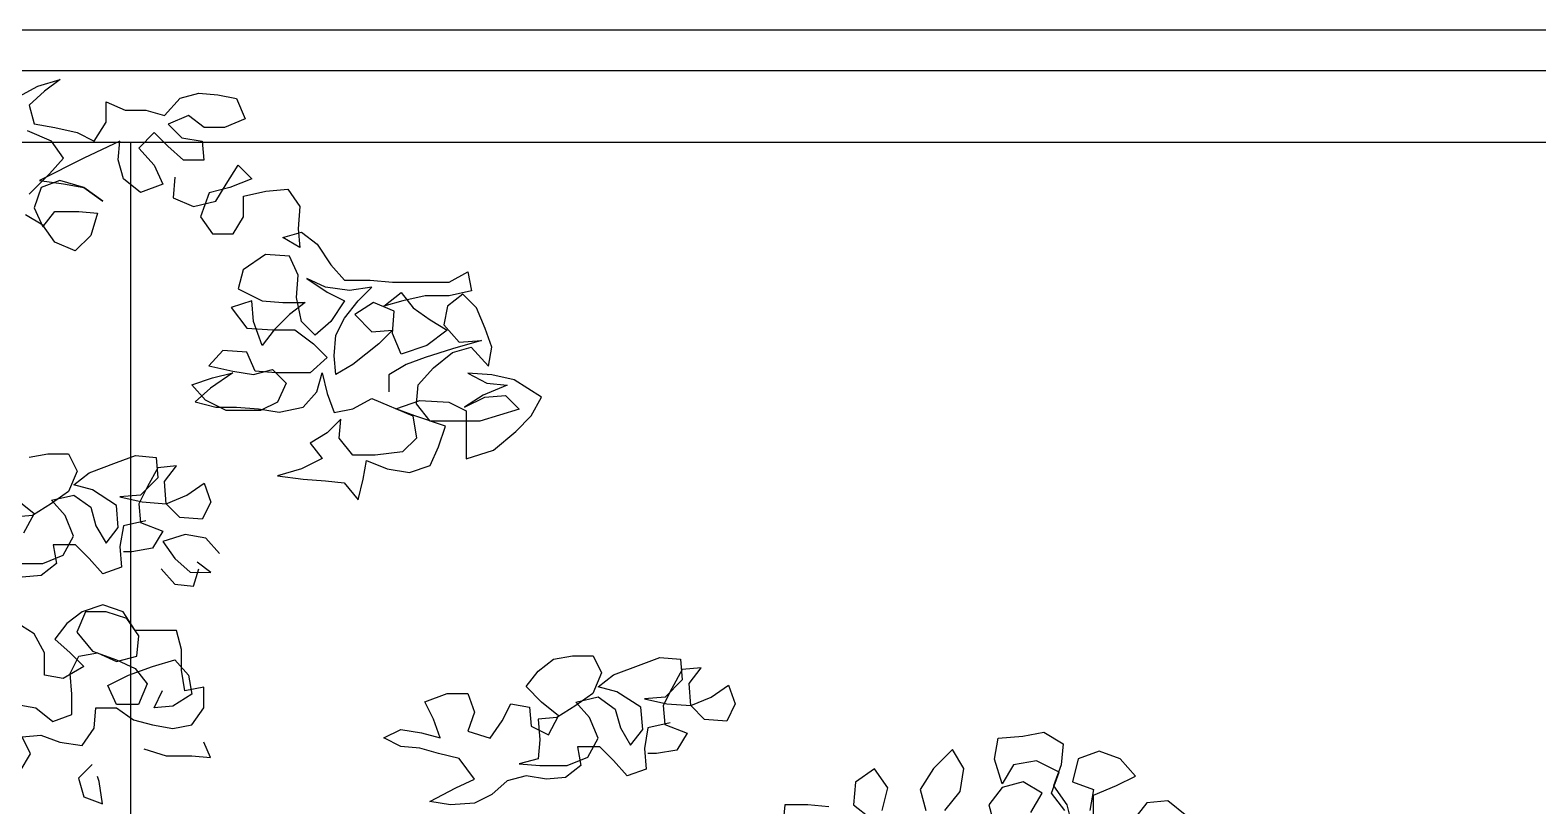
# Model space of a CAD drawing. Header units: millimetres. Extents: x 2002 to 2114, y 811 to 859.
# Drawn here: x 2034.534 to 2035.274, y 819.681 to 820.062 of the extents above; entities that cross this region are included whole.
import ezdxf

# ---------------------------------------------------------------- set-up
doc = ezdxf.new("R2010")
doc.units = ezdxf.units.MM
doc.header["$LTSCALE"] = 0.04
for name, color, linetype in [('02', 1, 'Continuous'), ('0_Architettonico', 8, 'Continuous'), ('chiaro', 252, 'Continuous')]:
    doc.layers.add(name, color=color, linetype=linetype)

msp = doc.modelspace()

# ---------------------------------------------------------------- linework, layer by layer
at = {"layer": '02'}
for p, q in [((2039.79659, 820.04192), (2033.95305, 820.04192)), ((2034.08305, 820.00692), (2039.7265, 820.00692)), ((2034.58305, 818.46692), (2034.58305, 820.00692))]:
    msp.add_line(p, q, dxfattribs=at)
at = {"layer": '0_Architettonico'}
for points in [[(2034.52801, 820.02938), (2034.53727, 820.03443), (2034.54822, 820.03778), (2034.54064, 820.0319), (2034.53305, 820.02517), (2034.53557, 820.01591), (2034.54567, 820.01421), (2034.55661, 820.01168), (2034.56503, 820.00746), (2034.57093, 820.01672), (2034.57094, 820.02682), (2034.5802, 820.0226), (2034.5903, 820.02259), (2034.59956, 820.02006), (2034.60715, 820.02847), (2034.61641, 820.03099), (2034.62567, 820.03014), (2034.63493, 820.02844), (2034.63913, 820.01834), (2034.62902, 820.01414), (2034.61892, 820.01415), (2034.61135, 820.02005), (2034.60124, 820.01585), (2034.60797, 820.0091), (2034.61807, 820.00741), (2034.6189, 819.99815), (2034.6088, 819.99816), (2034.60123, 820.0049), (2034.5945, 820.01164), (2034.58692, 820.00407), (2034.59449, 819.99565), (2034.59869, 819.98638), (2034.58774, 819.98218), (2034.57933, 819.98892), (2034.57681, 819.99819), (2034.57766, 820.00745), (2034.55997, 819.99904), (2034.53807, 819.98812), (2034.54986, 819.98642), (2034.55996, 819.98473), (2034.56921, 819.97799), (2034.55996, 819.98473), (2034.54817, 819.98811), (2034.53891, 819.98475), (2034.53553, 819.97465), (2034.53973, 819.96539), (2034.54563, 819.97296), (2034.55742, 819.97295), (2034.56668, 819.9721), (2034.5633, 819.96115), (2034.55572, 819.95358), (2034.54562, 819.9578), (2034.53973, 819.96623), (2034.53132, 819.97129)], [(2034.53301, 819.98139), (2034.54313, 819.99148), (2034.54987, 819.99905), (2034.54398, 820.00748), (2034.5322, 820.01254)], [(2034.60458, 819.98974), (2034.60373, 819.97964), (2034.61383, 819.97542), (2034.62478, 819.97794), (2034.62984, 819.98635), (2034.63574, 819.99561), (2034.64247, 819.98887), (2034.63152, 819.98467), (2034.62142, 819.98215), (2034.6172, 819.97037), (2034.62308, 819.96194), (2034.63318, 819.96193), (2034.63824, 819.97035), (2034.63825, 819.98045), (2034.6492, 819.98297), (2034.66015, 819.9838), (2034.66603, 819.97537), (2034.66518, 819.96443), (2034.66601, 819.95517), (2034.6576, 819.96023), (2034.66686, 819.96274), (2034.67443, 819.95684), (2034.68116, 819.94673), (2034.68789, 819.93915), (2034.70052, 819.93914), (2034.71146, 819.93829), (2034.73925, 819.93826), (2034.74851, 819.9433), (2034.75019, 819.93404), (2034.73924, 819.93153), (2034.72745, 819.93154), (2034.7165, 819.92902), (2034.70724, 819.9265), (2034.71567, 819.93323), (2034.72155, 819.92565), (2034.72997, 819.91975), (2034.73838, 819.91469), (2034.72827, 819.90712), (2034.71564, 819.90292), (2034.71144, 819.91303), (2034.71229, 819.92397), (2034.70219, 819.92819), (2034.69292, 819.92231), (2034.70134, 819.91388), (2034.71144, 819.91471), (2034.7047, 819.90798), (2034.69206, 819.89789), (2034.68364, 819.89285), (2034.6828, 819.90211), (2034.68365, 819.91221), (2034.68787, 819.92063), (2034.69461, 819.92904), (2034.70136, 819.93577), (2034.69041, 819.9341), (2034.67862, 819.93579), (2034.66937, 819.94001), (2034.67946, 819.93326), (2034.68788, 819.92905), (2034.68113, 819.91895), (2034.67355, 819.91222), (2034.66682, 819.91896), (2034.66431, 819.93075), (2034.66516, 819.9417), (2034.66096, 819.95096), (2034.64917, 819.95181), (2034.63822, 819.94425), (2034.63569, 819.93499), (2034.64747, 819.92908), (2034.65757, 819.92823), (2034.66851, 819.92822), (2034.66093, 819.92234), (2034.65335, 819.91477), (2034.64745, 819.90719), (2034.64325, 819.91899), (2034.64242, 819.92909), (2034.63231, 819.92573), (2034.63988, 819.91562), (2034.65251, 819.91477), (2034.66345, 819.91476), (2034.67271, 819.90801), (2034.67943, 819.90127), (2034.67101, 819.8937), (2034.65417, 819.89372), (2034.64407, 819.89457), (2034.63987, 819.90383), (2034.62808, 819.90469), (2034.62134, 819.89712), (2034.63312, 819.89458), (2034.64322, 819.89289), (2034.65249, 819.8954), (2034.65922, 819.88866), (2034.655, 819.8794), (2034.64658, 819.8752), (2034.62974, 819.87522), (2034.61964, 819.88028), (2034.61291, 819.88786), (2034.62302, 819.89122), (2034.63312, 819.89374), (2034.62217, 819.88617), (2034.61459, 819.87944), (2034.62469, 819.87691), (2034.63479, 819.8769), (2034.64573, 819.87604), (2034.65584, 819.87435), (2034.66763, 819.87687), (2034.67437, 819.88444), (2034.6769, 819.8937), (2034.67942, 819.88359), (2034.68278, 819.87433), (2034.69204, 819.876), (2034.70131, 819.88105), (2034.7215, 819.87261), (2034.72318, 819.86166), (2034.71644, 819.85493), (2034.70296, 819.85326), (2034.69202, 819.85327), (2034.68529, 819.8617), (2034.68614, 819.87096), (2034.6794, 819.86423), (2034.67098, 819.85918), (2034.67686, 819.8516), (2034.66676, 819.84656), (2034.65497, 819.8432), (2034.66759, 819.84151), (2034.67854, 819.84065), (2034.6878, 819.8398), (2034.69453, 819.83138), (2034.69706, 819.84148), (2034.69875, 819.85074), (2034.70885, 819.84652), (2034.7198, 819.84483), (2034.7299, 819.84818), (2034.73412, 819.85744), (2034.7375, 819.86754), (2034.72235, 819.87261), (2034.71309, 819.87598), (2034.72488, 819.88018), (2034.73919, 819.87933), (2034.74761, 819.87511), (2034.74759, 819.85154), (2034.76106, 819.85573), (2034.77201, 819.86498), (2034.7796, 819.87255), (2034.78466, 819.88181), (2034.77119, 819.89024), (2034.76025, 819.89278), (2034.74847, 819.89363), (2034.75772, 819.88857), (2034.76782, 819.88772), (2034.75603, 819.88268), (2034.74677, 819.87679), (2034.75687, 819.88184), (2034.76698, 819.88267), (2034.77371, 819.87593), (2034.75434, 819.87005), (2034.72992, 819.87007), (2034.72319, 819.8785), (2034.72404, 819.88776), (2034.73163, 819.89617), (2034.7409, 819.90374), (2034.75016, 819.90626), (2034.75857, 819.89699), (2034.76026, 819.90625), (2034.75691, 819.91551), (2034.7527, 819.92562), (2034.74598, 819.93236), (2034.73839, 819.92648), (2034.7367, 819.91722), (2034.74427, 819.90879), (2034.75522, 819.90962), (2034.7409, 819.90543), (2034.72742, 819.90123), (2034.71816, 819.89787), (2034.70974, 819.89282), (2034.70973, 819.88441)], [(2034.53306, 819.85228), (2034.54232, 819.85395), (2034.55242, 819.85395), (2034.55663, 819.84552), (2034.55241, 819.83542), (2034.54398, 819.82954), (2034.53472, 819.82365), (2034.52545, 819.82282)], [(2034.52628, 819.80009), (2034.53975, 819.80007), (2034.54985, 819.80427), (2034.55491, 819.81353), (2034.55071, 819.82364), (2034.54398, 819.83122), (2034.55493, 819.83374), (2034.56335, 819.82784), (2034.56586, 819.81857), (2034.57091, 819.81015), (2034.57681, 819.81772), (2034.57598, 819.82867), (2034.5642, 819.83625), (2034.55494, 819.83879), (2034.56252, 819.84468), (2034.57599, 819.84971), (2034.58526, 819.85307), (2034.59536, 819.85222), (2034.59619, 819.84212), (2034.58777, 819.83371), (2034.57766, 819.83287), (2034.58861, 819.83034), (2034.60039, 819.82949), (2034.6105, 819.83369), (2034.61892, 819.83957), (2034.62228, 819.83031), (2034.61807, 819.82189), (2034.60712, 819.82274), (2034.60039, 819.82949), (2034.59956, 819.84043), (2034.60546, 819.848), (2034.5962, 819.84717), (2034.59114, 819.83791), (2034.58692, 819.8295), (2034.58775, 819.82024), (2034.5987, 819.81602), (2034.59364, 819.8076), (2034.58353, 819.80593), (2034.57932, 819.80593)], [(2034.5305, 819.81524), (2034.53556, 819.82449), (2034.52715, 819.83124)], [(2034.59028, 819.82108), (2034.57933, 819.81856), (2034.57764, 819.80846), (2034.57847, 819.79835), (2034.56921, 819.795), (2034.56248, 819.80258), (2034.55575, 819.80932), (2034.54481, 819.80933), (2034.54648, 819.80007), (2034.5389, 819.79418), (2034.52964, 819.79335)], [(2034.62647, 819.80505), (2034.61974, 819.81263), (2034.60964, 819.81432), (2034.59869, 819.81096), (2034.60458, 819.80254), (2034.61215, 819.7958), (2034.62225, 819.79579), (2034.61552, 819.80085)], [(2034.59784, 819.79749), (2034.60457, 819.78991), (2034.61383, 819.78906), (2034.61636, 819.79748)], [(2034.52871, 819.69821), (2034.53377, 819.70663), (2034.52957, 819.71505), (2034.53883, 819.71588), (2034.54809, 819.71251), (2034.55903, 819.71081), (2034.56493, 819.71923), (2034.56578, 819.72933), (2034.57588, 819.72932), (2034.5843, 819.72342), (2034.59356, 819.72088), (2034.60366, 819.71919), (2034.61292, 819.72087), (2034.61882, 819.72928), (2034.61883, 819.73938), (2034.60957, 819.73771), (2034.60789, 819.74781), (2034.6079, 819.75792), (2034.60539, 819.76718), (2034.58518, 819.7672), (2034.5793, 819.77646), (2034.5692, 819.77984), (2034.55909, 819.77648), (2034.55151, 819.7706), (2034.54561, 819.76302), (2034.55318, 819.75628), (2034.55991, 819.74954), (2034.5498, 819.74366), (2034.54054, 819.74535), (2034.54055, 819.75629), (2034.53551, 819.76556), (2034.52625, 819.77146)], [(2034.52621, 819.73105), (2034.53631, 819.72936), (2034.54473, 819.72261), (2034.55399, 819.72597), (2034.554, 819.73607), (2034.55317, 819.74618), (2034.55739, 819.75459), (2034.56665, 819.75627), (2034.57591, 819.75205), (2034.58601, 819.75457), (2034.58686, 819.76467), (2034.58098, 819.77309), (2034.57088, 819.77647), (2034.56077, 819.77648), (2034.55655, 819.76638), (2034.56412, 819.75711), (2034.57591, 819.75289), (2034.58516, 819.74867), (2034.59105, 819.74109), (2034.58683, 819.73099), (2034.57589, 819.731), (2034.57168, 819.74027), (2034.58179, 819.74531), (2034.59358, 819.74951), (2034.60453, 819.75287), (2034.61126, 819.74528), (2034.61294, 819.73602), (2034.60367, 819.73014), (2034.59441, 819.7293), (2034.59862, 819.73772)], [(2034.84777, 819.72195), (2034.83682, 819.71944), (2034.83513, 819.70934), (2034.83596, 819.69923), (2034.82669, 819.69587), (2034.81997, 819.70346), (2034.81324, 819.7102), (2034.80229, 819.71021), (2034.80397, 819.70095), (2034.79638, 819.69506), (2034.78712, 819.69423), (2034.77702, 819.69592), (2034.76776, 819.6934), (2034.76017, 819.68667), (2034.75175, 819.68247), (2034.73996, 819.68164), (2034.72986, 819.68333), (2034.7425, 819.69006), (2034.75176, 819.69426), (2034.74419, 819.70437), (2034.73409, 819.7069), (2034.72483, 819.70944), (2034.71557, 819.71029), (2034.70716, 819.7145), (2034.71558, 819.71871), (2034.72568, 819.71701), (2034.73494, 819.71448), (2034.73158, 819.72374), (2034.72738, 819.73217), (2034.73833, 819.73637), (2034.74843, 819.73636), (2034.75179, 819.72709), (2034.74842, 819.71783), (2034.75936, 819.71446), (2034.76526, 819.72287), (2034.76948, 819.73129), (2034.77874, 819.72959), (2034.77957, 819.72033), (2034.78798, 819.71611), (2034.79304, 819.72537), (2034.78463, 819.73211), (2034.77706, 819.7397), (2034.78296, 819.74727), (2034.79054, 819.75316), (2034.79981, 819.75483), (2034.80991, 819.75482), (2034.81411, 819.7464), (2034.80989, 819.7363), (2034.80147, 819.73041), (2034.7922, 819.72453), (2034.78294, 819.7237), (2034.78377, 819.71359), (2034.78292, 819.70433), (2034.77366, 819.70181), (2034.78376, 819.70096), (2034.79723, 819.70095), (2034.80734, 819.70515), (2034.8124, 819.71441), (2034.8082, 819.72452), (2034.80147, 819.7321), (2034.81242, 819.73461), (2034.82083, 819.72871), (2034.82335, 819.71945), (2034.82839, 819.71103), (2034.83429, 819.7186), (2034.83346, 819.72954), (2034.82168, 819.73713), (2034.81242, 819.73967), (2034.82, 819.74555), (2034.83348, 819.75059), (2034.84274, 819.75395), (2034.85285, 819.7531), (2034.85368, 819.743), (2034.84525, 819.73458), (2034.83515, 819.73375), (2034.84609, 819.73122), (2034.85788, 819.73036), (2034.86798, 819.73456), (2034.87641, 819.74045), (2034.87977, 819.73119), (2034.87555, 819.72277), (2034.86461, 819.72362), (2034.85788, 819.73036), (2034.85705, 819.74131), (2034.86295, 819.74888), (2034.85368, 819.74805), (2034.84862, 819.73879), (2034.84441, 819.73038), (2034.84524, 819.72111), (2034.85618, 819.71689), (2034.85112, 819.70848), (2034.84102, 819.7068), (2034.83681, 819.70681)], [(2034.58934, 819.7091), (2034.60028, 819.70572), (2034.61291, 819.70571), (2034.62217, 819.70486), (2034.61881, 819.71244)], [(2035.04162, 819.67892), (2035.03507, 819.68734), (2035.0388, 819.69763), (2035.02757, 819.70323), (2035.01634, 819.70135), (2035.01074, 819.69199), (2035.00699, 819.70415), (2035.00885, 819.71444), (2035.02101, 819.71539), (2035.0313, 819.71727), (2035.04066, 819.71166), (2035.03973, 819.70137), (2035.036, 819.69108), (2035.04256, 819.68173), (2035.04537, 819.67051)], [(2034.98269, 819.67887), (2034.99016, 819.68823), (2034.99202, 819.69946), (2034.9864, 819.70881), (2034.97706, 819.69944), (2034.97052, 819.68915), (2034.97333, 819.67886)], [(2035.05566, 819.67519), (2035.05565, 819.68642), (2035.06687, 819.69111), (2035.07622, 819.69579), (2035.06873, 819.70421), (2035.05843, 819.70794), (2035.04815, 819.70419), (2035.04535, 819.69296), (2035.05565, 819.68923), (2035.05378, 819.67893)], [(2034.56407, 819.70155), (2034.55733, 819.69482), (2034.55985, 819.68555), (2034.56911, 819.68218), (2034.56743, 819.69312), (2034.56659, 819.69565)], [(2034.95182, 819.67884), (2034.95461, 819.69007), (2034.94806, 819.69942), (2034.93871, 819.69286), (2034.93778, 819.68163), (2034.94621, 819.67509)], [(2035.02478, 819.67797), (2035.03039, 819.68733), (2035.02103, 819.69294), (2035.01074, 819.69012), (2035.0042, 819.6817), (2035.00702, 819.67141)], [(2034.92562, 819.68069), (2034.91533, 819.68161), (2034.90411, 819.6816), (2034.90318, 819.67131)], [(2035.1015, 819.67617), (2035.09213, 819.68365), (2035.08184, 819.6827), (2035.0753, 819.67428)]]:
    msp.add_lwpolyline(points, dxfattribs=at)
at = {"layer": 'chiaro'}
msp.add_line((2039.53466, 820.06192), (2033.95305, 820.06192), dxfattribs=at)

doc.saveas('drawing.dxf')
